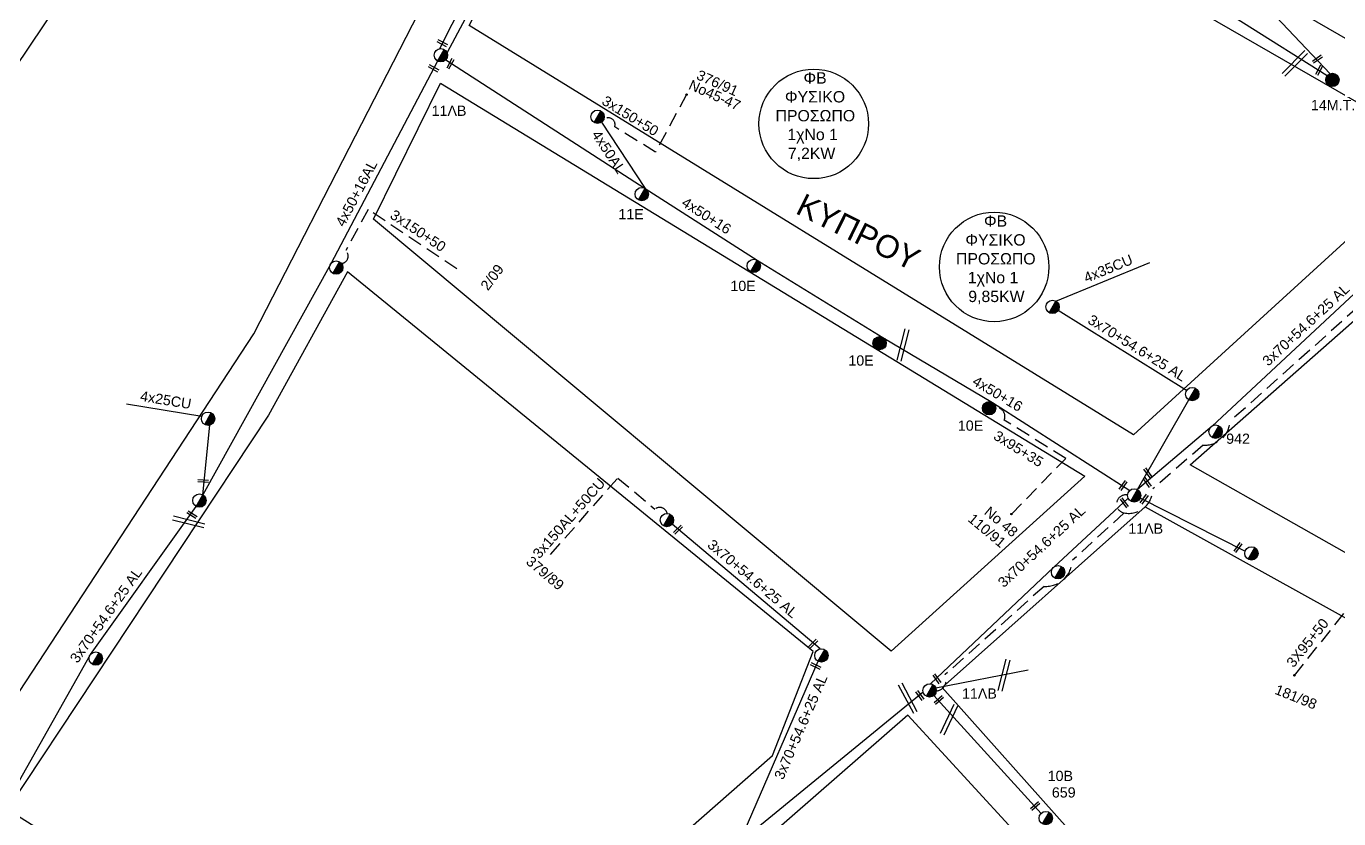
# Model space of a CAD drawing. Header units: millimetres. Extents: x 855 to 3091, y 750 to 2767.
# Drawn here: x 1805.6 to 2037.4, y 1180.2 to 1320.1 of the extents above; entities that cross this region are included whole.
import ezdxf
from ezdxf.enums import TextEntityAlignment as Align

# ---------------------------------------------------------------- set-up
doc = ezdxf.new("R2010")
doc.units = ezdxf.units.MM
doc.linetypes.add('DASHED', pattern=[19.05, 12.7, -6.35])
for name, color, linetype, lineweight in [('3x150+50', 7, 'Continuous', 30), ('3x150AL+50CU', 7, 'Continuous', 30), ('3x70+54.6+25 AL', 7, 'SYN_LINE', 30), ('3x95+35', 7, 'Continuous', 30), ('3X95+50', 7, 'Continuous', 30), ('4x25CU', 7, 'Continuous', 30), ('4x35CU', 7, 'DASHED', 30), ('4x50+16', 7, 'Continuous', 30), ('4x50+16AL', 7, 'Continuous', 30), ('4x50AL', 7, 'Continuous', 30), ('Υπόβαθρο ΔΕΗ', 7, 'Continuous', 30)]:
    doc.layers.add(name, color=color, linetype=linetype, lineweight=lineweight)
for name, color, linetype in [('TEXT ΚΑΛΩΔΙΩΝ', 7, 'Continuous'), ('Άγνωστα', 7, 'Continuous'), ('Μηχανική τομή', 7, 'Continuous'), ('Στύλος Ξύλινος', 7, 'Continuous'), ('Στύλος Ξύλινος @ 1', 7, 'Continuous'), ('Στύλος ΦΜ', 7, 'Continuous'), ('Στύλος ΦΜ @ 1', 7, 'Continuous'), ('Συνδέσεις', 7, 'Continuous'), ('Τομή', 7, 'Continuous')]:
    doc.layers.add(name, color=color, linetype=linetype)
doc.styles.add('arial', font='arial.ttf')
doc.styles.get("Standard").update_dxf_attribs({"font": 'arial.ttf'})
doc.linetypes.add('SYN_LINE', pattern='A,0.5,-0.0001,["/\\/\\/\\/",Standard,S=0.1,R=0,X=0,Y=-0.05],-0.25', length=0.7501)

# ---------------------------------------------------------------- blocks, each defined once
blk = doc.blocks.new('ΥΠΑΡΧΩΝ ΤΣΙΜΕΝΤΕΝΙΟΣ ΣΤΥΛΟΣ')
at = {"layer": 'Στύλος ΦΜ'}
blk.add_hatch(color=7, dxfattribs=at).paths.add_polyline_path([(-1.29, -2.28, 0.574793), (2.62, 0, 0.268822), (1.3, 2.27)])
at = {"layer": 'Στύλος ΦΜ', "color": 7}
blk.add_line((-1.29, -2.28), (1.3, 2.27), dxfattribs=at)
blk.add_circle((0, 0), 2.62, dxfattribs=at)
at = {"layer": 'Στύλος ΦΜ', "flags": 4}
for tag, p in [('ΑΡΙΘΜΟΣ', (-4.68, 8.05)), ('ΤΥΠΟΣ', (-4.91, 3.03))]:
    blk.add_attdef(tag, p, '', height=4, dxfattribs=at)
blk = doc.blocks.new('ΥΠΑΡΧΩΝ ΞΥΛΙΝΟΣ ΣΤΥΛΟΣ')
at = {"layer": 'Στύλος Ξύλινος'}
h = blk.add_hatch(color=7, dxfattribs=at)
h.paths.add_polyline_path([(-2.62, 0, 0.270008), (-1.29, -2.28), (1.3, 2.27, 0.576266)])
h.paths.add_polyline_path([(-1.29, -2.28, 0.574793), (2.62, 0, 0.268822), (1.3, 2.27)])
at = {"layer": 'Στύλος Ξύλινος', "color": 7}
blk.add_line((-1.29, -2.28), (1.3, 2.27), dxfattribs=at)
blk.add_circle((0, 0), 2.62, dxfattribs=at)
at = {"layer": 'Στύλος Ξύλινος', "flags": 4}
for tag, p in [('ΑΡΙΘΜΟΣ', (-4.91, 8.6)), ('ΤΥΠΟΣ', (-4.85, 3.39))]:
    blk.add_attdef(tag, p, '', height=4, dxfattribs=at)
blk = doc.blocks.new('ΜΗΧΑΝΙΚΗ ΤΟΜΗ')
at = {"layer": 'Μηχανική τομή', "ltscale": 40}
for p, q in [((-1.89, 0.78), (5.69, 0.78)), ((-1.89, -0.77), (5.69, -0.77))]:
    blk.add_line(p, q, dxfattribs=at)
blk = doc.blocks.new('ΤΟΜΗ')
at = {"layer": 'Τομή', "ltscale": 40}
for p, q in [((-5.68, 0), (17.06, 0)), ((-5.68, -2.77), (17.06, -2.77))]:
    blk.add_line(p, q, dxfattribs=at)
blk = doc.blocks.new('_ΣΥΝΔΕΣΗ')
at = {"layer": 'Συνδέσεις', "linetype": 'SYN_LINE', "ltscale": 40}
blk.add_hatch(color=256, dxfattribs=at).paths.add_polyline_path([(0.5, -0.01, 1), (-0.5, -0.01, 1)])
at = {"layer": 'Συνδέσεις'}
blk.add_circle((0, -0.01), 0.5, dxfattribs=at)

msp = doc.modelspace()

# ---------------------------------------------------------------- linework, layer by layer
at = {"lineweight": -3, "ltscale": 0.2}
for centre in [(1944.68, 1302.89), (1976.55, 1277.63)]:
    msp.add_circle(centre, 9.67, dxfattribs=at)
at = {"layer": '3x150+50', "color": 85, "linetype": 'DASHED', "lineweight": -3, "ltscale": 0.2}
msp.add_lwpolyline([(1922.21, 1308.07), (1916.75, 1297.92), (1909.52, 1302.36, 0.833758), (1907.49, 1303.54, -3.913924)], format="xyb", dxfattribs=at)
at = {"layer": '3x150+50', "color": 62, "linetype": 'DASHED', "lineweight": -3, "ltscale": 0.2}
msp.add_lwpolyline([(2075.59, 1286.3, -0.917444), (2073.25, 1287.48), (2066.73, 1291.59, -0.474733), (2063.13, 1290.59), (2045.6, 1274.72, -0.600933), (2040.8, 1270.55), (2018.2, 1250.35, -0.424298), (2013.48, 1246.17), (2004.58, 1238.45, -0.471893), (1999.5, 1234.18), (1990.38, 1225.83, -0.417845), (1985.36, 1221.21), (1967.88, 1205.64, -0.52321), (1966.32, 1202.73, 36.454752)], format="xyb", dxfattribs=at)
at = {"layer": '3x150+50', "color": 30, "linetype": 'DASHED', "lineweight": -3, "ltscale": 0.2}
msp.add_lwpolyline([(1881.62, 1277.3), (1865.97, 1287.77), (1862.02, 1280.52, -0.649624), (1861.26, 1278.24, 184.23673)], format="xyb", dxfattribs=at)
at = {"layer": '3x150AL+50CU', "color": 5, "linetype": 'DASHED', "lineweight": -3, "ltscale": 0.2}
msp.add_lwpolyline([(1898.2, 1226.87), (1910.06, 1240.33), (1916.64, 1234.88, -0.550524), (1918.8, 1234.1, 18.799173)], format="xyb", dxfattribs=at)
at = {"layer": '3x70+54.6+25 AL', "color": 30, "linetype": 'SYN_LINE', "lineweight": -3, "ltscale": 15}
for points in [[(1912.64, 1380.95), (1896.01, 1350.57), (1878.6, 1316.17)], [(1984.83, 1181.11), (1965.9, 1201.93)]]:
    msp.add_lwpolyline(points, dxfattribs=at)
at = {"layer": '3x70+54.6+25 AL', "color": 85, "linetype": 'SYN_LINE', "lineweight": -3, "ltscale": 15}
msp.add_lwpolyline([(1914.9, 1380.49), (1898.15, 1349.58), (1879.91, 1315.47)], dxfattribs=at)
at = {"layer": '3x70+54.6+25 AL', "color": 27, "linetype": 'SYN_LINE', "lineweight": -3, "ltscale": 15}
for points in [[(2022.12, 1326.32), (2035.9, 1311.76)], [(2065.44, 1293.54), (2041.9, 1274.53), (2015.03, 1249.54), (2001.87, 1238.3)], [(2010.54, 1255.79), (1987.83, 1269.92)], [(2001.87, 1238.3), (2010.95, 1254.14)], [(2000.21, 1236.79), (1987.06, 1224.62), (1965.3, 1204.01)]]:
    msp.add_lwpolyline(points, dxfattribs=at)
at = {"layer": '3x70+54.6+25 AL', "color": 62, "linetype": 'SYN_LINE', "lineweight": -3, "ltscale": 15}
msp.add_lwpolyline([(2002.37, 1236.82), (2020.87, 1227.42)], dxfattribs=at)
at = {"layer": '3x70+54.6+25 AL', "color": 6, "linetype": 'SYN_LINE', "lineweight": -3, "ltscale": 15}
msp.add_lwpolyline([(1801.53, 1181.8), (1816.92, 1209.18), (1835.6, 1235.35)], dxfattribs=at)
at = {"layer": '3x70+54.6+25 AL', "color": 5, "linetype": 'SYN_LINE', "lineweight": -3, "ltscale": 15}
for points in [[(1945.81, 1210.18), (1919.69, 1232.23)], [(1931.63, 1176.11), (1945.45, 1207.99)], [(1909.06, 1158.14), (1931.57, 1176.06), (1964, 1202.59)]]:
    msp.add_lwpolyline(points, dxfattribs=at)
at = {"layer": '3x95+35', "color": 62, "linetype": 'DASHED', "lineweight": -3, "ltscale": 0.2}
for points in [[(1979.6, 1233.97), (1989.2, 1243.81), (1978.32, 1250.6, 0.555265), (1976.82, 1252.81, -47.126764)], [(1999.5, 1234.18, -1.009681), (2000.11, 1237.35, -58.980089)]]:
    msp.add_lwpolyline(points, format="xyb", dxfattribs=at)
at = {"layer": '3X95+50', "color": 5, "linetype": 'DASHED', "lineweight": -3, "ltscale": 0.2}
msp.add_lwpolyline([(2029.58, 1205.51), (2038.86, 1217.06), (2045.2, 1213.68, -0.774858), (2047.22, 1213.51, 10.883211)], format="xyb", dxfattribs=at)
at = {"layer": '4x25CU', "color": 30, "linetype": 'SYN_LINE', "lineweight": -3, "ltscale": 15}
for points in [[(1823.3, 1253.45), (1836.6, 1251.28)], [(1836.76, 1237.4), (1838.01, 1249.7)]]:
    msp.add_lwpolyline(points, dxfattribs=at)
at = {"layer": '4x35CU', "color": 27, "linetype": 'SYN_LINE', "lineweight": -3, "ltscale": 15}
msp.add_lwpolyline([(1987.45, 1271.6), (2004.04, 1278.43)], dxfattribs=at)
at = {"layer": '4x50+16', "color": 85, "linetype": 'Continuous', "lineweight": -3, "ltscale": 0.2}
msp.add_lwpolyline([(1879.67, 1314.2), (1914.89, 1291.51), (1934.67, 1278.85), (1956.91, 1265.19)], dxfattribs=at)
at = {"layer": '4x50+16', "color": 62, "linetype": 'Continuous', "lineweight": -3, "ltscale": 0.2}
msp.add_lwpolyline([(1956.91, 1265.19), (1976.24, 1253.69), (2000.49, 1238.15)], dxfattribs=at)
at = {"layer": '4x50+16AL', "color": 151, "linetype": 'Continuous', "lineweight": -3, "ltscale": 0.2}
msp.add_lwpolyline([(2035.38, 1311.39), (2005.84, 1330.05), (1973.13, 1348.18), (1941.85, 1366.55), (1914.98, 1381.09)], dxfattribs=at)
at = {"layer": '4x50+16AL', "color": 30, "linetype": 'Continuous', "lineweight": -3, "ltscale": 0.2}
msp.add_lwpolyline([(1878.24, 1313.99), (1859.36, 1278.18), (1836.76, 1237.4)], dxfattribs=at)
at = {"layer": '4x50AL', "color": 85, "linetype": 'Continuous', "lineweight": -3, "ltscale": 0.2}
msp.add_lwpolyline([(1907.17, 1303.19), (1914.89, 1291.51)], dxfattribs=at)
at = {"layer": 'Υπόβαθρο ΔΕΗ', "lineweight": -3}
for points in [[(1768.83, 1278.73), (1781.17, 1296.36), (1702.7, 1344.92), (1651.16, 1291.96), (1793.17, 1185.59), (1845.77, 1265.84), (1906.38, 1383.81), (1869.97, 1404), (1799.8, 1440.82), (1787.03, 1428.85), (1851.22, 1370.25), (1878.18, 1328.91)], [(2027.92, 1433.45), (1978.7, 1352.52), (2063.1, 1303.89), (2101.11, 1366.08), (2027.92, 1433.45)], [(1796.17, 1301.71), (1838.66, 1364.93), (1859.4, 1345.47)], [(1895.72, 1161.57), (1900.97, 1162.91), (1910.35, 1167.62), (1937.37, 1191.36), (1944.6, 1209.74), (1862.34, 1276.76)], [(1966.23, 1203.31), (1982.56, 1206.49)], [(1961.31, 1198.45), (1916.28, 1159.16), (1910.46, 1155.93), (1904.69, 1154.01), (1894.27, 1152.1), (1888.67, 1150.13), (1885.4, 1147.79), (1880.71, 1142.39), (1875.19, 1134.61), (2007.21, 1056.53), (2032.55, 1101.5), (1966.82, 1134.62)], [(1961.31, 1198.45), (1985.09, 1172.59), (2050.43, 1136.27), (2036.74, 1109.61), (1989.05, 1133.47)]]:
    msp.add_lwpolyline(points, dxfattribs=at)
for points in [[(2055.92, 1297.93), (2001.14, 1247.97), (1883.81, 1320.26), (1914.6, 1379.25)], [(1878.75, 1310.07), (1992.57, 1240.71), (1958.35, 1209.8), (1866.9, 1286.09)], [(2066.17, 1291.06), (2116.07, 1261.98), (2084.42, 1201.24), (2011.15, 1242.66)], [(2003.2, 1235.25), (2080.14, 1192.64), (2053.9, 1142.86), (1990.06, 1177.96), (1967.34, 1203.39)]]:
    msp.add_lwpolyline(points, close=True, dxfattribs=at)
msp.add_lwpolyline([(1862.34, 1276.76), (1848.38, 1251.44), (1802.25, 1181.9), (1866.6, 1141.1), (1874.94, 1152.6, -0.274348), (1895.72, 1161.57, 0.36255)], format="xyb", dxfattribs=at)

# ---------------------------------------------------------------- block references
at = {"layer": 'Μηχανική τομή', "lineweight": -3}
for p, xscale, yscale, zscale, rotation in [((1878.62, 1317.4), 0.25, 0.25, 0.25, 331.4132671726492), ((1880.31, 1313.13), 0.25, 0.25, 0.25, 61.34467522159757), ((2033.26, 1314.1), 0.2499999999999999, 0.2499999999999999, 0.2499999999999999, 34.75564919623245), ((1877.09, 1312.96), 0.25, 0.25, 0.25, 331.4132671726492), ((2033.78, 1311.98), 0.2499999999999999, 0.2499999999999999, 0.2499999999999999, 63.49167188452565), ((2003.28, 1239.94), 0.2499999999999999, 0.2499999999999999, 0.2499999999999999, 305.7383391334064), ((2003.37, 1241.66), 0.2499999999999999, 0.2499999999999999, 0.2499999999999999, 305.7383391334064), ((1836.35, 1239.88), 0.25, 0.25, 0.25, 356.7391606773541), ((1999.08, 1238.66), 0.2499999999999999, 0.2499999999999999, 0.2499999999999999, 54.38633714151349), ((1999.24, 1236.35), 0.2499999999999999, 0.2499999999999999, 0.2499999999999999, 305.7383391334064), ((2002.8, 1236.25), 0.2499999999999999, 0.2499999999999999, 0.2499999999999999, 54.38633714151349), ((1834.46, 1234.16), 0.25, 0.25, 0.25, 328.096929712419), ((1920.36, 1230.91), 0.2499999999999999, 0.2499999999999999, 0.2499999999999999, 43.59350718733184), ((2019.36, 1227.69), 0.2499999999999999, 0.2499999999999999, 0.2499999999999999, 54.38633714151349), ((1944.24, 1210.75), 0.2499999999999999, 0.2499999999999999, 0.2499999999999999, 43.59350718733184), ((1944.56, 1207.41), 0.2499999999999999, 0.2499999999999999, 0.2499999999999999, 333.2426703377184), ((1966.13, 1205.26), 0.2499999999999999, 0.2499999999999999, 0.2499999999999999, 305.7383391334064), ((1963.11, 1202.32), 0.2499999999999999, 0.2499999999999999, 0.2499999999999999, 305.7383391334064), ((1966.41, 1200.87), 0.2499999999999999, 0.2499999999999999, 0.2499999999999999, 40.03905401084178), ((1983.43, 1182.16), 0.2499999999999999, 0.2499999999999999, 0.2499999999999999, 40.03905401084178)]:
    msp.add_blockref('ΜΗΧΑΝΙΚΗ ΤΟΜΗ', p, dxfattribs=dict(at, xscale=xscale, yscale=yscale, zscale=zscale, rotation=rotation))
at = {"layer": 'Στύλος Ξύλινος @ 1', "lineweight": -3, "ltscale": 40}
ref = msp.add_blockref('ΥΠΑΡΧΩΝ ΞΥΛΙΝΟΣ ΣΤΥΛΟΣ', (2036.29, 1310.65), dxfattribs=dict(at, xscale=0.449999999999818, yscale=0.449999999999818, zscale=0.449999999999818))
ref.add_attrib('ΤΥΠΟΣ', '14M.T.', (2032.5, 1305.31), dxfattribs={"layer": 'Στύλος Ξύλινος', "height": 1.8, "flags": 4})
ref = msp.add_blockref('ΥΠΑΡΧΩΝ ΞΥΛΙΝΟΣ ΣΤΥΛΟΣ', (1956.32, 1264.17), dxfattribs=dict(at, xscale=0.4499999999998181, yscale=0.4499999999998181, zscale=0.4499999999998181))
ref.add_attrib('ΤΥΠΟΣ', '10E', (1950.8, 1260.21), dxfattribs={"layer": 'Στύλος Ξύλινος', "height": 1.8, "flags": 4})
ref = msp.add_blockref('ΥΠΑΡΧΩΝ ΞΥΛΙΝΟΣ ΣΤΥΛΟΣ', (1975.65, 1252.67), dxfattribs=dict(at, xscale=0.4499999999998181, yscale=0.4499999999998181, zscale=0.4499999999998181))
ref.add_attrib('ΤΥΠΟΣ', '10E', (1970.14, 1248.71), dxfattribs={"layer": 'Στύλος Ξύλινος', "height": 1.8, "flags": 4})
at = {"layer": 'Στύλος ΦΜ @ 1', "lineweight": -3, "ltscale": 40}
ref = msp.add_blockref('ΥΠΑΡΧΩΝ ΤΣΙΜΕΝΤΕΝΙΟΣ ΣΤΥΛΟΣ', (1878.82, 1315.01), dxfattribs=dict(at, xscale=0.4499999999998181, yscale=0.4499999999998181, zscale=0.4499999999998181))
ref.add_attrib('ΤΥΠΟΣ', '11ΛΒ', (1877.19, 1304.31), dxfattribs={"layer": 'Στύλος ΦΜ', "height": 1.8, "flags": 4})
at = {"layer": 'Στύλος ΦΜ @ 1', "lineweight": -3, "ltscale": 40, "xscale": 0.4499999999998181, "yscale": 0.4499999999998181, "zscale": 0.4499999999998181}
for p in [(1906.49, 1304.15), (1860.33, 1277.52), (1986.86, 1270.58), (2011.54, 1255.17), (1837.69, 1250.83), (1836.18, 1236.37), (1918.75, 1232.93), (2021.99, 1227.05), (1987.83, 1223.72), (1946.03, 1209.02), (1817.87, 1208.48)]:
    msp.add_blockref('ΥΠΑΡΧΩΝ ΤΣΙΜΕΝΤΕΝΙΟΣ ΣΤΥΛΟΣ', p, dxfattribs=at)
at = {"layer": 'Στύλος ΦΜ @ 1', "lineweight": -3, "ltscale": 40}
ref = msp.add_blockref('ΥΠΑΡΧΩΝ ΤΣΙΜΕΝΤΕΝΙΟΣ ΣΤΥΛΟΣ', (1914.31, 1290.49), dxfattribs=dict(at, xscale=0.4499999999998181, yscale=0.4499999999998181, zscale=0.4499999999998181))
ref.add_attrib('ΤΥΠΟΣ', '11E', (1910.18, 1286.05), dxfattribs={"layer": 'Στύλος ΦΜ', "height": 1.8, "flags": 4})
ref = msp.add_blockref('ΥΠΑΡΧΩΝ ΤΣΙΜΕΝΤΕΝΙΟΣ ΣΤΥΛΟΣ', (1934.08, 1277.82), dxfattribs=dict(at, xscale=0.4499999999998181, yscale=0.4499999999998181, zscale=0.4499999999998181))
ref.add_attrib('ΤΥΠΟΣ', '10E', (1929.96, 1273.38), dxfattribs={"layer": 'Στύλος ΦΜ', "height": 1.8, "flags": 4})
ref = msp.add_blockref('ΥΠΑΡΧΩΝ ΤΣΙΜΕΝΤΕΝΙΟΣ ΣΤΥΛΟΣ', (2015.65, 1248.54), dxfattribs=dict(at, xscale=0.449999999999818, yscale=0.449999999999818, zscale=0.449999999999818))
ref.add_attrib('ΤΥΠΟΣ', '942', (2017.53, 1246.4), dxfattribs={"layer": 'Στύλος ΦΜ', "height": 1.8, "flags": 4})
ref = msp.add_blockref('ΥΠΑΡΧΩΝ ΤΣΙΜΕΝΤΕΝΙΟΣ ΣΤΥΛΟΣ', (2001.28, 1237.28), dxfattribs=dict(at, xscale=0.4499999999998181, yscale=0.4499999999998181, zscale=0.4499999999998181))
ref.add_attrib('ΤΥΠΟΣ', '11ΛΒ', (2000.24, 1230.53), dxfattribs={"layer": 'Στύλος ΦΜ', "height": 1.8, "flags": 4})
ref = msp.add_blockref('ΥΠΑΡΧΩΝ ΤΣΙΜΕΝΤΕΝΙΟΣ ΣΤΥΛΟΣ', (1965.15, 1202.84), dxfattribs=dict(at, xscale=0.4499999999998181, yscale=0.4499999999998181, zscale=0.4499999999998181))
ref.add_attrib('ΤΥΠΟΣ', '11ΛΒ', (1970.87, 1201.4), dxfattribs={"layer": 'Στύλος ΦΜ', "height": 1.8, "flags": 4})
ref = msp.add_blockref('ΥΠΑΡΧΩΝ ΤΣΙΜΕΝΤΕΝΙΟΣ ΣΤΥΛΟΣ', (1985.66, 1180.29), dxfattribs=dict(at, xscale=0.4499999999998181, yscale=0.4499999999998181, zscale=0.4499999999998181))
ref.add_attrib('ΤΥΠΟΣ', '10B', (1986, 1186.85), dxfattribs={"layer": 'Στύλος ΦΜ', "height": 1.8, "flags": 4})
ref.add_attrib('ΑΡΙΘΜΟΣ', '659', (1986.74, 1183.93), dxfattribs={"layer": 'Στύλος ΦΜ', "height": 1.8, "flags": 4})
at = {"layer": 'Συνδέσεις', "lineweight": -3, "xscale": 0.25, "yscale": 0.25, "zscale": 0.25}
for p in [(1922.21, 1308.07), (1979.6, 1233.98), (2029.58, 1205.51)]:
    msp.add_blockref('_ΣΥΝΔΕΣΗ', p, dxfattribs=at)
at = {"layer": 'Τομή', "lineweight": -3}
for p, xscale, yscale, zscale, rotation in [((2030.92, 1314.34), 0.2499999999999999, 0.2499999999999999, 0.2499999999999999, 225.2906185041805), ((1961.1, 1265.15), 0.2499999999999999, 0.2499999999999999, 0.2499999999999999, 255.6063411346646), ((1835.57, 1231.9), 0.2499999999999999, 0.2499999999999999, 0.2499999999999999, 165.9985410986008), ((1978.95, 1206.82), 0.2499999999999998, 0.2499999999999998, 0.2499999999999998, 255.6063411346646), ((1960.88, 1202.91), 0.2499999999999998, 0.2499999999999998, 0.2499999999999998, 298.0727628233403), ((1969.47, 1198.78), 0.2499999999999998, 0.2499999999999998, 0.2499999999999998, 244.9486213020768)]:
    msp.add_blockref('ΤΟΜΗ', p, dxfattribs=dict(at, xscale=xscale, yscale=yscale, zscale=zscale, rotation=rotation))

# ---------------------------------------------------------------- texts
at = {"lineweight": -3, "ltscale": 40, "insert": (1943.03, 1290.76), "char_height": 4, "width": 65.6312, "attachment_point": 1, "rotation": 333.6168, "style": 'arial'}
msp.add_mtext('KYΠPOY', dxfattribs=at)
at = {"layer": 'TEXT ΚΑΛΩΔΙΩΝ', "linetype": 'Continuous', "lineweight": -3, "ltscale": 0.2}
for s, rotation, p in [('3x150+50', 328.4331, (1912.29, 1304.32)), ('4x50AL', 303.4666, (1908.47, 1297.96)), ('4x50+16AL', 62.1966, (1863.9, 1290.65)), ('4x50+16', 327.3673, (1925.75, 1286.69)), ('3x150+50', 326.213, (1874.8, 1284.03)), ('4x35CU', 22.3572, (1996.69, 1277.35)), ('3x70+54.6+25 AL', 42.9249, (2031.61, 1267.42)), ('3x70+54.6+25 AL', 328.1158, (2001.82, 1263.33)), ('4x50+16', 329.2565, (1977.16, 1255.24)), ('4x25CU', 350.7438, (1830.24, 1254.14)), ('3x95+35', 328.065, (1980.86, 1245.53)), ('3x150AL+50CU', 48.6326, (1901.43, 1233.26)), ('3x70+54.6+25 AL', 42.7944, (1984.91, 1228.29)), ('3x70+54.6+25 AL', 319.8228, (1933.91, 1222.58)), ('3x70+54.6+25 AL', 54.4861, (1819.66, 1216.12)), ('3X95+50', 51.2176, (2031.89, 1211.26)), ('3x70+54.6+25 AL', 66.5743, (1942.39, 1196.4))]:
    msp.add_text(s, height=1.8, rotation=rotation, dxfattribs=at).set_placement(p, align=Align.MIDDLE_CENTER)
at = {"layer": 'Άγνωστα', "lineweight": -3, "ltscale": 40, "char_height": 1.8, "width": 12.7137, "attachment_point": 1, "style": 'arial'}
for s, insert, rotation in [('376/91', (1924.53, 1312.51), 336), ('No45-47', (1923.15, 1310.75), 336.1226), ('2/09', (1885.68, 1274.39), 53.1773), ('110/91', (1972.92, 1234.24), 320.1002), ('No 48', (1975.79, 1235.48), 320.1002), ('379/89', (1894.87, 1226.71), 320.1002), ('181/98', (2026.62, 1203.96), 338.315)]:
    msp.add_mtext(s, dxfattribs=dict(at, insert=insert, rotation=rotation))
at = {"layer": 'Υπόβαθρο ΔΕΗ', "lineweight": -3, "char_height": 2, "width": 17.2548, "attachment_point": 1}
for s, insert in [('{\\W8.64836; }ΦΒ \\P{\\W4.42067; }ΦΥΣΙΚΟ \\P{\\W2.28183; }ΠΡΟΣΩΠΟ', (1936.16, 1312.01)), ('{\\W5.64925; }1χΝο 1\\P{\\W5.75643; }7,2KW', (1935.64, 1302.02)), ('{\\W8.64836; }ΦΒ \\P{\\W4.42067; }ΦΥΣΙΚΟ \\P{\\W2.28183; }ΠΡΟΣΩΠΟ', (1968.04, 1286.74)), ('{\\W5.64925; }1χΝο 1\\P{\\W5.75643; }9,85KW', (1967.51, 1276.76))]:
    msp.add_mtext(s, dxfattribs=dict(at, insert=insert))

doc.saveas('drawing.dxf')
